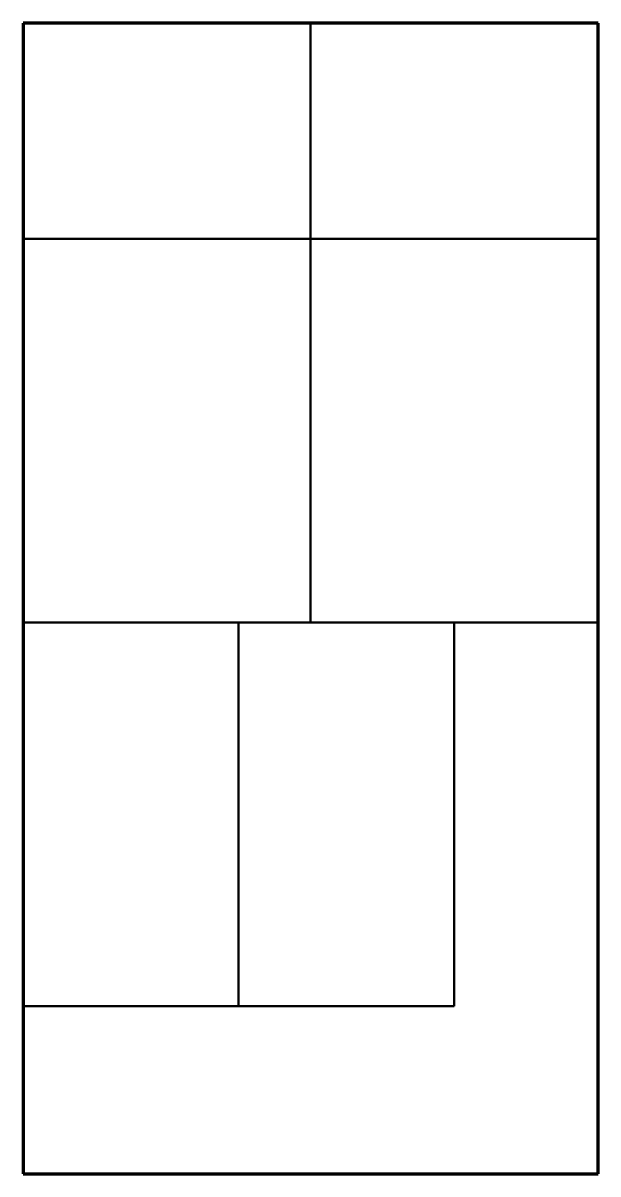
# Model space of a CAD drawing. Header units: millimetres. Extents: x -600 to 600, y -1200 to 1200.
import ezdxf

# ---------------------------------------------------------------- set-up
doc = ezdxf.new("R2010")
doc.units = ezdxf.units.MM
doc.layers.get('0').update_dxf_attribs({"lineweight": 25, "true_color": 0xffffff})

# ---------------------------------------------------------------- blocks, each defined once
blk = doc.blocks.new('600_450')
at = {"color": 5, "lineweight": 50, "true_color": 0x0000ff}
for p, q in [((300, 225), (-300, 225)), ((-300, 225), (-300, -225)), ((300, -225), (300, 225)), ((-300, -225), (300, -225))]:
    blk.add_line(p, q, dxfattribs=at)
blk = doc.blocks.new('800_600')
at = {"color": 1, "lineweight": 50, "true_color": 0xff0000}
for p, q in [((300, 400), (-300, 400)), ((-300, 400), (-300, -400)), ((300, -400), (300, 400)), ((-300, -400), (300, -400))]:
    blk.add_line(p, q, dxfattribs=at)
blk = doc.blocks.new('800_450')
at = {"color": 3, "lineweight": 50, "true_color": 0x00ff00}
for p, q in [((800, 0), (0, 0)), ((0, 0), (0, -450)), ((800, -450), (800, 0)), ((0, -450), (800, -450))]:
    blk.add_line(p, q, dxfattribs=at)

msp = doc.modelspace()

# ---------------------------------------------------------------- linework, layer by layer
at = {"color": 30, "lineweight": 80, "true_color": 0xff7f00}
for p, q in [((600, 1200), (-600, 1200)), ((-600, 1200), (-600, -1200)), ((600, -1200), (600, 1200)), ((-600, -1200), (600, -1200))]:
    msp.add_line(p, q, dxfattribs=at)

# ---------------------------------------------------------------- block references
for name, p, rotation in [('600_450', (-300, 975), 180), ('600_450', (300, 975), 180), ('800_450', (-600, -850), 90), ('800_450', (-150, -850), 90)]:
    msp.add_blockref(name, p, dxfattribs=dict(rotation=rotation))
for name, p in [('600_450', (-300, 975)), ('800_600', (-300, 350)), ('800_600', (300, 350))]:
    msp.add_blockref(name, p)

doc.saveas('drawing.dxf')
